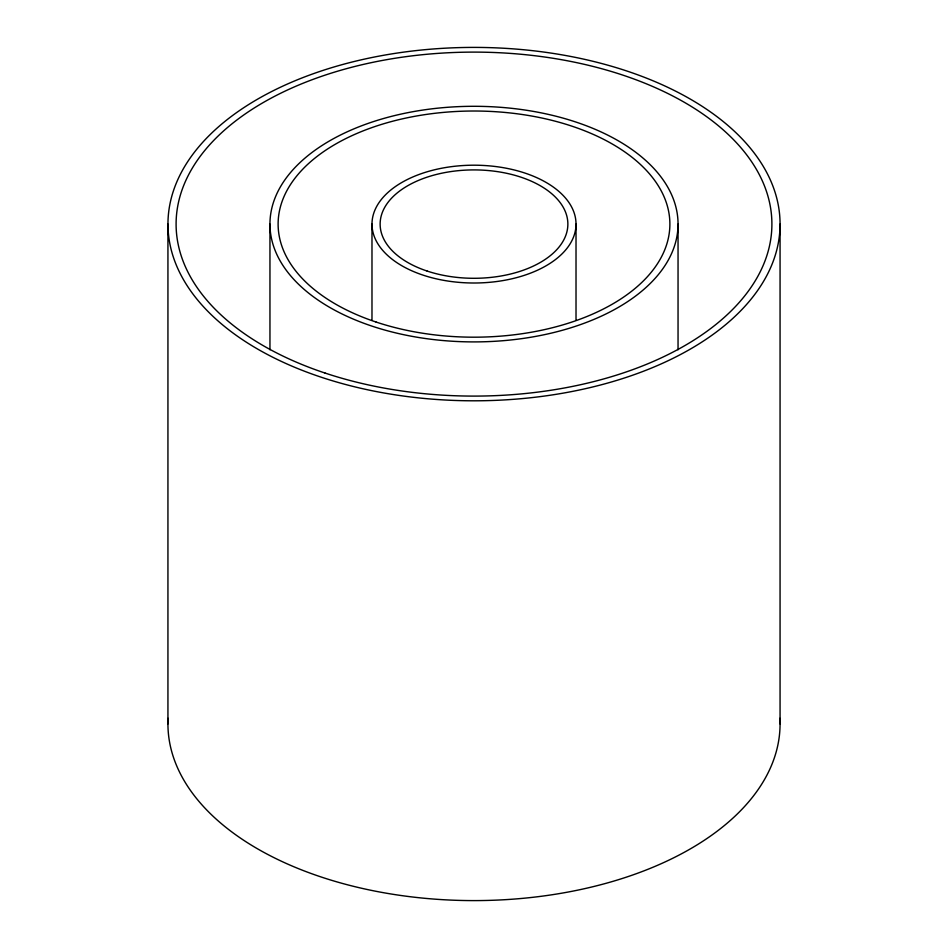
<?xml version="1.0" encoding="UTF-8"?>
<svg xmlns="http://www.w3.org/2000/svg" width="948" height="948" viewBox="0 0 948 948"><rect width="100%" height="100%" fill="white"/><g stroke="black" fill="none" stroke-linecap="round" stroke-linejoin="round"><path stroke-width="1.42" d="M780.062 224.107A306.062 176.707 0 0 1 320.969 377.126A306.062 176.707 0 0 1 320.969 71.076A306.062 176.707 0 0 1 780.062 224.107L780.062 723.893M678.045 224.107A204.045 117.801 0 0 1 371.983 326.124A204.045 117.801 0 0 1 371.983 122.079A204.045 117.801 0 0 1 678.045 224.107L678.045 349.788M576.017 224.107A102.017 58.906 0 0 1 422.986 275.11A102.017 58.906 0 0 1 422.986 173.093A102.017 58.906 0 0 1 576.017 224.107L576.017 320.211M371.983 224.107L371.983 320.211M269.955 224.107L269.955 349.788M167.938 224.107L167.938 723.893M779.908 718.288A306.062 176.707 0 0 1 474 900.6A306.062 176.707 0 0 1 168.092 718.288M427.074 271.033A93.864 54.19 0 0 0 567.864 224.107A93.864 54.19 0 0 0 427.074 177.169A93.864 54.19 0 0 0 427.074 271.033M376.06 322.036A195.881 113.085 0 0 0 669.88 224.107A195.881 113.085 0 0 0 376.06 126.167A195.881 113.085 0 0 0 376.06 322.036M325.046 373.05A297.897 171.991 0 0 0 771.897 224.107A297.897 171.991 0 0 0 325.046 75.153A297.897 171.991 0 0 0 325.046 373.05"/></g></svg>
